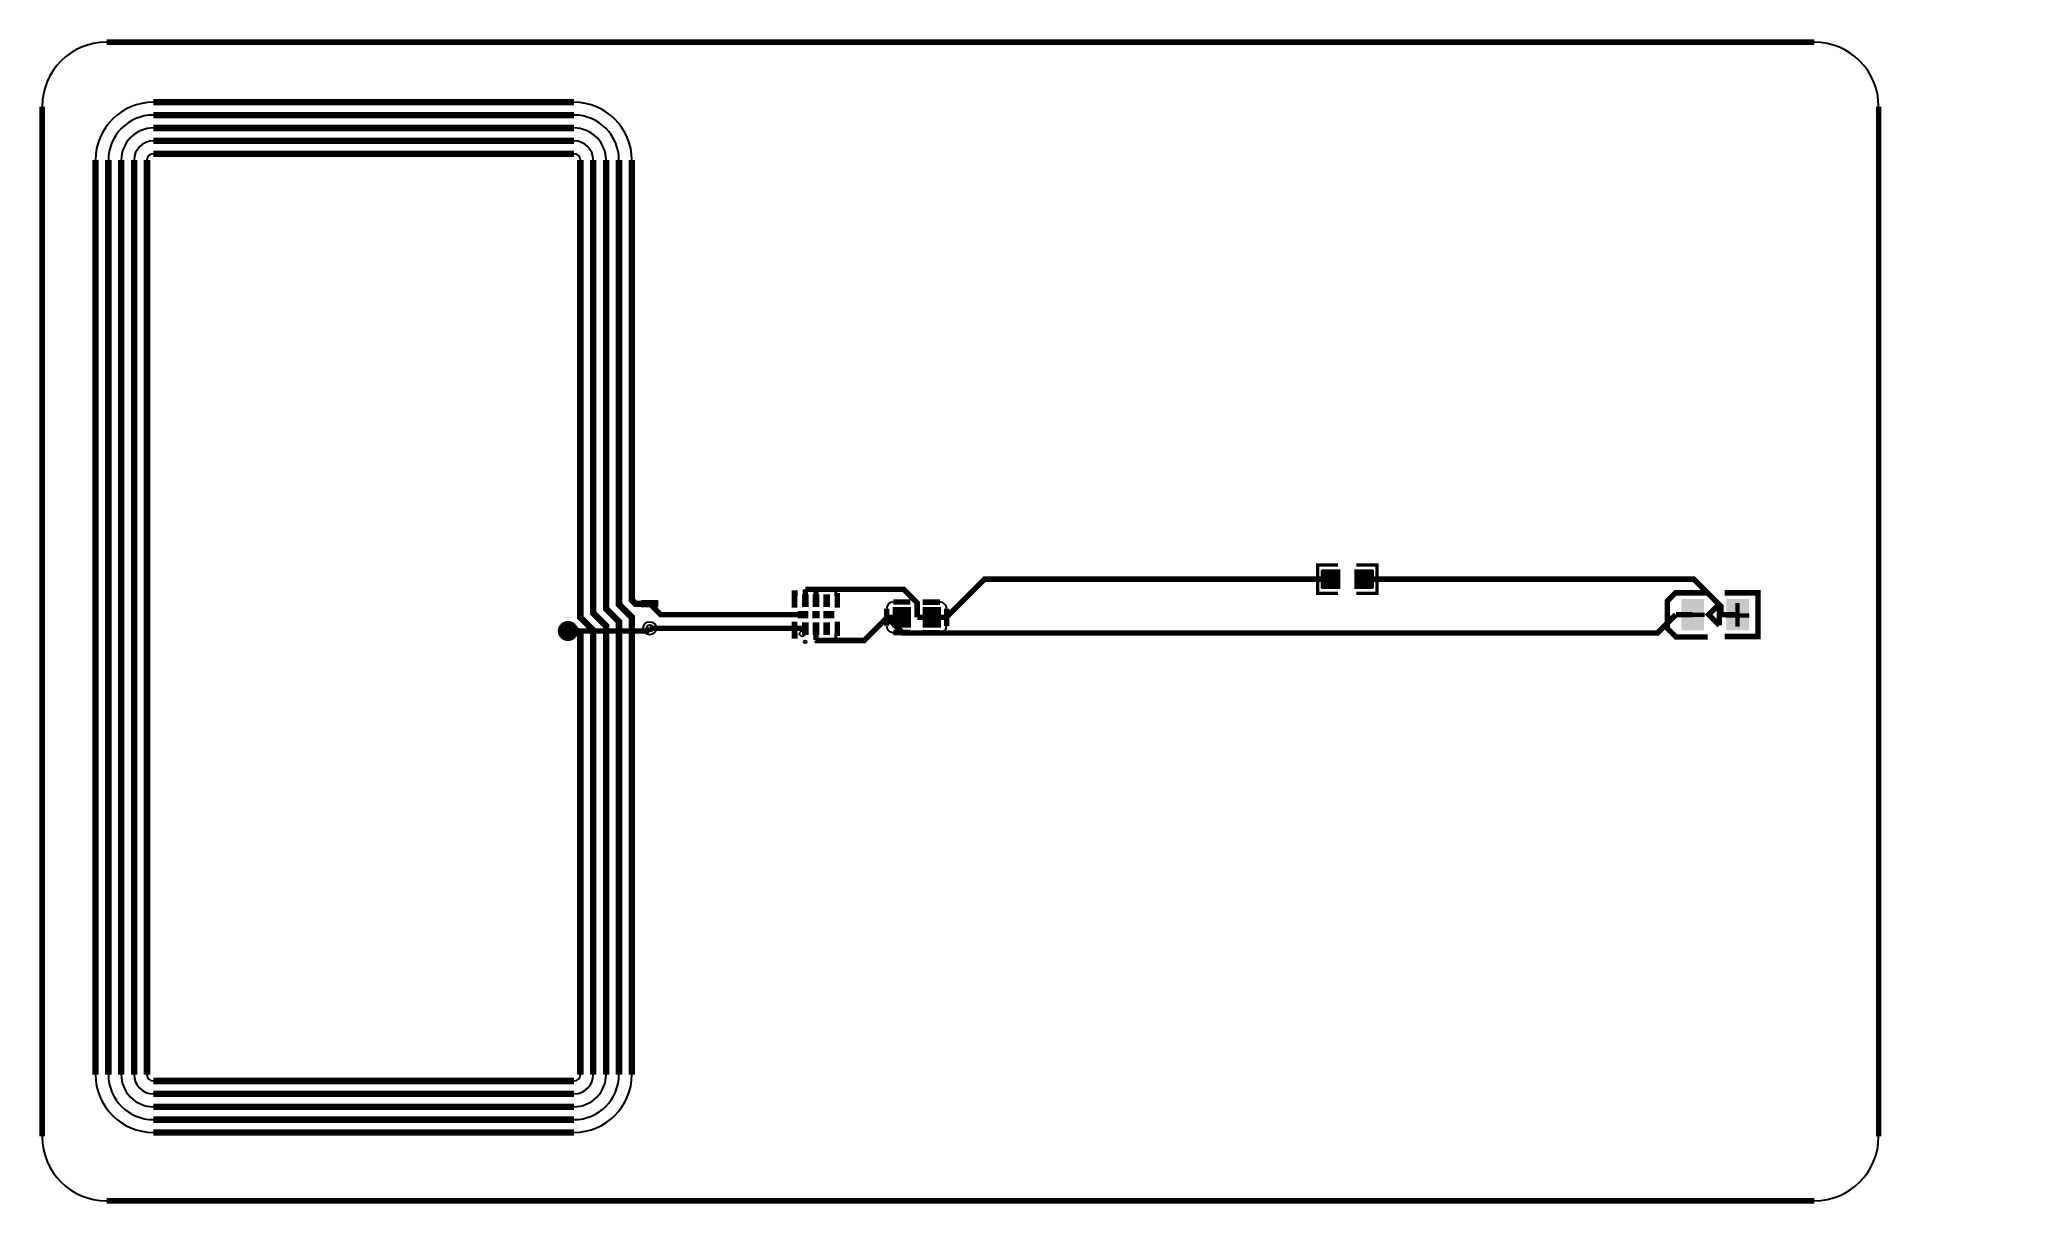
# Model space of a CAD drawing. Header units: millimetres. Extents: x 0 to 91.9, y 0 to 54.2.
import ezdxf

# ---------------------------------------------------------------- set-up
doc = ezdxf.new("R2010")
doc.units = ezdxf.units.MM
for name, color, linetype, true_color in [('BoardOutLine', 7, 'Continuous', 0xff00ff), ('BottomLayer', 7, 'Continuous', 0x0000ff), ('BottomSolderMaskLayer', 7, 'Continuous', 0xaa00ff), ('Document', 7, 'Continuous', 0xffffff), ('Hole', 7, 'Continuous', 0x222222), ('Multi-Layer', 7, 'Continuous', 0xc0c0c0), ('TopLayer', 7, 'Continuous', 0xff0000), ('TopPasteMaskLayer', 7, 'Continuous', 0x808080), ('TopSilkLayer', 7, 'Continuous', 0xffcc00), ('TopSolderMaskLayer', 7, 'Continuous', 0x800080)]:
    doc.layers.add(name, color=color, linetype=linetype, true_color=true_color)

msp = doc.modelspace()

# ---------------------------------------------------------------- hatches: boundary and pattern name
at = {"layer": 'BottomSolderMaskLayer'}
msp.add_hatch(color=256, dxfattribs=at).paths.add_polyline_path([(24.209, 26.67, 1), (25.067, 26.67, 1)])
at = {"layer": 'Document'}
for points in [[(79.046, 26.876), (79.046, 27.976), (79.246, 27.976), (79.246, 26.876)], [(77.611, 27.323), (76.511, 27.323), (76.511, 27.523), (77.611, 27.523)], [(78.6, 27.492), (79.7, 27.492), (79.7, 27.292), (78.6, 27.292)]]:
    msp.add_hatch(color=256, dxfattribs=at).paths.add_polyline_path(points)
at = {"layer": 'Multi-Layer'}
msp.add_hatch(color=256, dxfattribs=at).paths.add_polyline_path([(24.234, 26.67, 1), (25.042, 26.67, 1)])
at = {"layer": 'TopLayer'}
for points in [[(60.61, 29.515), (60.61, 28.651), (59.804, 28.651), (59.804, 29.515)], [(61.31, 29.515), (61.31, 28.651), (62.117, 28.651), (62.117, 29.515)], [(28.073, 28.09), (28.823, 28.09), (28.823, 27.79), (28.073, 27.79)], [(35.82, 27.282), (35.37, 27.282), (35.37, 27.582), (35.82, 27.582)], [(35.555, 27.832), (35.555, 28.332), (35.835, 28.332), (35.835, 27.832)], [(36.345, 27.282), (36.045, 27.282), (36.045, 27.582), (36.345, 27.582)], [(36.055, 27.832), (36.055, 28.332), (36.335, 28.332), (36.335, 27.832)], [(36.555, 27.832), (36.555, 28.332), (36.835, 28.332), (36.835, 27.832)], [(37.02, 27.282), (36.57, 27.282), (36.57, 27.582), (37.02, 27.582)], [(39.794, 27.755), (40.594, 27.755), (40.594, 26.855), (39.794, 26.855)], [(41.194, 27.755), (41.994, 27.755), (41.994, 26.855), (41.194, 26.855)], [(76.555, 26.732), (77.555, 26.732), (77.555, 28.132), (76.555, 28.132)], [(79.655, 26.732), (78.655, 26.732), (78.655, 28.132), (79.655, 28.132)], [(35.555, 26.532), (35.555, 27.032), (35.835, 27.032), (35.835, 26.532)], [(36.055, 26.532), (36.055, 27.032), (36.335, 27.032), (36.335, 26.532)], [(36.555, 26.532), (36.555, 27.032), (36.835, 27.032), (36.835, 26.532)]]:
    msp.add_hatch(color=256, dxfattribs=at).paths.add_polyline_path(points)
at = {"layer": 'TopPasteMaskLayer'}
for points in [[(59.765, 28.633), (60.565, 28.633), (60.615, 28.683), (60.615, 28.911), (60.245, 28.911), (60.245, 29.241), (60.615, 29.241), (60.615, 29.483), (60.565, 29.533), (59.765, 29.533), (59.715, 29.483), (59.715, 28.683)], [(62.155, 29.533), (61.355, 29.533), (61.305, 29.483), (61.305, 29.255), (61.675, 29.255), (61.675, 28.925), (61.305, 28.925), (61.305, 28.683), (61.355, 28.633), (62.155, 28.633), (62.205, 28.683), (62.205, 29.483)], [(28.073, 28.09), (28.823, 28.09), (28.823, 27.79), (28.073, 27.79)], [(35.82, 27.282), (35.37, 27.282), (35.37, 27.582), (35.82, 27.582)], [(35.555, 27.832), (35.555, 28.332), (35.835, 28.332), (35.835, 27.832)], [(36.345, 27.282), (36.045, 27.282), (36.045, 27.582), (36.345, 27.582)], [(36.055, 27.832), (36.055, 28.332), (36.335, 28.332), (36.335, 27.832)], [(36.555, 27.832), (36.555, 28.332), (36.835, 28.332), (36.835, 27.832)], [(37.02, 27.282), (36.57, 27.282), (36.57, 27.582), (37.02, 27.582)], [(39.794, 27.755), (40.594, 27.755), (40.594, 26.855), (39.794, 26.855)], [(41.194, 27.755), (41.994, 27.755), (41.994, 26.855), (41.194, 26.855)], [(76.555, 26.732), (77.555, 26.732), (77.555, 28.132), (76.555, 28.132)], [(79.655, 26.732), (78.655, 26.732), (78.655, 28.132), (79.655, 28.132)], [(35.555, 26.532), (35.555, 27.032), (35.835, 27.032), (35.835, 26.532)], [(36.055, 26.532), (36.055, 27.032), (36.335, 27.032), (36.335, 26.532)], [(36.555, 26.532), (36.555, 27.032), (36.835, 27.032), (36.835, 26.532)]]:
    msp.add_hatch(color=256, dxfattribs=at).paths.add_polyline_path(points)
at = {"layer": 'TopSolderMaskLayer'}
for points in [[(60.636, 29.54), (60.636, 28.626), (59.778, 28.626), (59.778, 29.54)], [(61.285, 29.54), (61.285, 28.626), (62.142, 28.626), (62.142, 29.54)], [(28.048, 28.115), (28.848, 28.115), (28.848, 27.765), (28.048, 27.765)], [(35.846, 27.257), (35.345, 27.257), (35.345, 27.607), (35.846, 27.607)], [(35.541, 27.787), (35.541, 28.377), (35.849, 28.377), (35.849, 27.787)], [(36.37, 27.257), (36.02, 27.257), (36.02, 27.607), (36.37, 27.607)], [(36.041, 27.787), (36.041, 28.377), (36.349, 28.377), (36.349, 27.787)], [(36.541, 27.787), (36.541, 28.377), (36.849, 28.377), (36.849, 27.787)], [(37.045, 27.257), (36.545, 27.257), (36.545, 27.607), (37.045, 27.607)], [(39.769, 27.78), (40.619, 27.78), (40.619, 26.83), (39.769, 26.83)], [(41.169, 27.78), (42.019, 27.78), (42.019, 26.83), (41.169, 26.83)], [(76.529, 26.707), (77.58, 26.707), (77.58, 28.157), (76.529, 28.157)], [(79.681, 26.707), (78.63, 26.707), (78.63, 28.157), (79.681, 28.157)], [(24.209, 26.67, 1), (25.067, 26.67, 1)], [(35.541, 26.487), (35.541, 27.077), (35.849, 27.077), (35.849, 26.487)], [(36.041, 26.487), (36.041, 27.077), (36.349, 27.077), (36.349, 26.487)], [(36.541, 26.487), (36.541, 27.077), (36.849, 27.077), (36.849, 26.487)]]:
    msp.add_hatch(color=256, dxfattribs=at).paths.add_polyline_path(points)

# ---------------------------------------------------------------- linework, layer by layer
at = {"layer": 'BoardOutLine', "const_width": 0.254}
for points in [[(3.127, 54.102), (82.727, 54.102)], [(0.127, 3.122), (0.127, 51.102)], [(85.727, 51.102), (85.727, 3.122)], [(82.727, 0.122), (3.127, 0.122)]]:
    msp.add_lwpolyline(points, dxfattribs=at)
at = {"layer": 'BoardOutLine'}
for centre, start, end in [((3.127, 51.102), 90, 180), ((82.727, 51.102), 360, 90), ((3.127, 3.122), 180, 270), ((82.727, 3.122), 270, 0)]:
    msp.add_arc(centre, 3, start, end, dxfattribs=at)
at = {"layer": 'BottomLayer', "const_width": 0.254}
msp.add_lwpolyline([(24.638, 26.67), (28.321, 26.67), (28.448, 26.797)], dxfattribs=at)
at = {"layer": 'BottomSolderMaskLayer'}
for points in [[(24.478, 26.67), (24.478, 26.67)], [(24.798, 26.67), (24.798, 26.67)]]:
    msp.add_lwpolyline(points, close=True, dxfattribs=at)
msp.add_circle((24.638, 26.67), 0.429, dxfattribs=at)
for start, end in [(360, 540), (540, 360)]:
    msp.add_arc((24.638, 26.67), 0.16, start, end, dxfattribs=at)
at = {"layer": 'Document'}
msp.add_circle((35.56, 26.543), 0.127, dxfattribs=at)
at = {"layer": 'Hole'}
msp.add_circle((28.448, 26.797), 0.152, dxfattribs=at)
at = {"layer": 'Multi-Layer'}
for points in [[(24.488, 26.67), (24.488, 26.67)], [(24.788, 26.67), (24.788, 26.67)]]:
    msp.add_lwpolyline(points, close=True, dxfattribs=at)
for centre, radius in [((24.638, 26.67), 0.404), ((28.448, 26.797), 0.305)]:
    msp.add_circle(centre, radius, dxfattribs=at)
for start, end in [(360, 540), (540, 360)]:
    msp.add_arc((24.638, 26.67), 0.15, start, end, dxfattribs=at)
at = {"layer": 'TopLayer'}
for points, const_width in [([(24.913, 51.305), (5.313, 51.305)], 0.3), ([(24.913, 50.705), (5.313, 50.705)], 0.3), ([(24.913, 50.105), (5.313, 50.105)], 0.3), ([(24.913, 49.505), (5.313, 49.505)], 0.3), ([(2.613, 48.605), (2.613, 6.005)], 0.3), ([(3.213, 48.605), (3.213, 6.005)], 0.3), ([(3.813, 48.605), (3.813, 6.005)], 0.3), ([(4.413, 48.605), (4.413, 6.005)], 0.3), ([(5.013, 48.605), (5.013, 6.005)], 0.3), ([(24.913, 48.905), (5.313, 48.905)], 0.3), ([(25.213, 48.605), (25.213, 27.305), (25.813, 26.705), (25.813, 6.005)], 0.3), ([(25.813, 48.605), (25.813, 27.505), (26.413, 26.905), (26.413, 6.005)], 0.3), ([(26.413, 48.605), (26.413, 27.705), (27.013, 27.105), (27.013, 6.005)], 0.3), ([(27.013, 48.605), (27.013, 27.905), (27.613, 27.305), (27.613, 6.005)], 0.3), ([(28.575, 27.94), (28.448, 27.94), (27.778, 27.94), (27.613, 28.105), (27.613, 48.605)], 0.3), ([(35.695, 28.612), (36.195, 28.612)], 0.254), ([(35.695, 28.082), (35.695, 28.612)], 0.254), ([(36.195, 28.612), (36.196, 28.613), (40.286, 28.613), (40.914, 27.985), (40.914, 27.305)], 0.254), ([(36.195, 28.511), (36.195, 28.612)], 0.254), ([(36.195, 28.082), (36.195, 28.511)], 0.254), ([(60.207, 29.083), (44.052, 29.083), (42.274, 27.305)], 0.254), ([(61.714, 29.083), (77.115, 29.083), (78.376, 27.822), (78.376, 27.432)], 0.254), ([(28.448, 27.94), (28.956, 27.432), (35.595, 27.432)], 0.254), ([(25.213, 6.005), (25.213, 26.505), (25.048, 26.67), (24.638, 26.67)], 0.3), ([(35.695, 26.782), (35.68, 26.797), (28.448, 26.797)], 0.254), ([(36.195, 26.252), (36.22, 26.227), (38.437, 26.227), (39.514, 27.305)], 0.254), ([(36.195, 26.782), (36.195, 26.252)], 0.254), ([(76.275, 27.432), (75.417, 26.574), (40.245, 26.574), (39.514, 27.305)], 0.254), ([(40.194, 27.305), (39.514, 27.305)], 0.254), ([(41.594, 27.305), (40.914, 27.305)], 0.254), ([(41.594, 27.305), (42.274, 27.305)], 0.254), ([(77.055, 27.432), (76.275, 27.432)], 0.254), ([(79.155, 27.432), (78.376, 27.432)], 0.254), ([(24.913, 5.705), (5.313, 5.705)], 0.3), ([(24.913, 5.105), (5.313, 5.105)], 0.3), ([(24.913, 4.505), (5.313, 4.505)], 0.3), ([(24.913, 3.905), (5.313, 3.905)], 0.3), ([(24.913, 3.305), (5.313, 3.305)], 0.3)]:
    msp.add_lwpolyline(points, dxfattribs=dict(at, const_width=const_width))
for centre, radius, start, end in [((5.313, 48.605), 2.7, 90, 180), ((5.313, 48.605), 2.1, 90, 180), ((24.913, 48.605), 2.7, 0, 90), ((24.913, 48.605), 2.1, 0, 90), ((5.313, 48.605), 1.5, 90, 180.0097), ((24.913, 48.605), 1.5, 359.9903, 90), ((5.313, 48.605), 0.9, 90, 180), ((5.313, 48.605), 0.3, 90, 180), ((24.913, 48.605), 0.9, 0, 90), ((24.913, 48.605), 0.3, 0, 90), ((5.313, 6.005), 2.7, 180, 270), ((5.313, 6.005), 2.1, 180, 270), ((5.313, 6.005), 1.5, 179.9903, 270), ((5.313, 6.005), 0.9, 180, 270), ((5.313, 6.005), 0.3, 180, 270), ((24.913, 6.005), 0.3, 270, 0), ((24.913, 6.005), 0.9, 270, 0), ((24.913, 6.005), 1.5, 270, 0.0097), ((24.913, 6.005), 2.1, 270, 0), ((24.913, 6.005), 2.7, 270, 0)]:
    msp.add_arc(centre, radius, start, end, dxfattribs=at)
at = {"layer": 'TopSilkLayer'}
for points, const_width in [([(60.534, 29.744), (59.575, 29.744), (59.575, 28.422), (60.534, 28.422)], 0.152), ([(61.386, 29.744), (62.345, 29.744), (62.345, 28.422), (61.386, 28.422)], 0.152), ([(35.195, 27.757), (35.195, 28.432), (35.337, 28.432)], 0.254), ([(37.053, 28.432), (37.195, 28.432)], 0.254), ([(37.195, 28.432), (37.195, 27.757)], 0.254), ([(77.761, 26.389), (76.288, 26.389), (75.881, 26.796), (75.881, 28.066), (76.262, 28.447), (77.786, 28.447)], 0.254), ([(78.548, 26.415), (80.098, 26.415), (80.098, 28.447), (78.548, 28.447)], 0.254), ([(39.489, 27.711), (39.489, 26.911)], 0.254), ([(40.598, 28.02), (39.798, 28.02)], 0.254), ([(41.174, 28.015), (41.974, 28.015)], 0.254), ([(42.284, 27.705), (42.284, 26.905)], 0.254), ([(78.305, 27.932), (77.905, 27.532), (77.805, 27.432), (77.905, 27.332), (78.305, 26.932)], 0.254), ([(78.305, 27.932), (78.305, 26.932)], 0.254), ([(35.337, 26.432), (35.195, 26.432), (35.195, 27.107)], 0.254), ([(37.195, 27.107), (37.195, 26.432)], 0.254), ([(40.598, 26.601), (39.798, 26.601)], 0.254), ([(41.174, 26.595), (41.974, 26.595)], 0.254), ([(37.195, 26.432), (37.053, 26.432)], 0.254)]:
    msp.add_lwpolyline(points, dxfattribs=dict(at, const_width=const_width))
msp.add_circle((35.687, 26.162), 0.0635, dxfattribs=at)
for centre, start, end in [((39.798, 27.711), 90, 180), ((41.974, 27.705), 359.9953, 90), ((39.798, 26.911), 179.9953, 270), ((41.974, 26.905), 270, 0)]:
    msp.add_arc(centre, 0.31, start, end, dxfattribs=at)
at = {"layer": 'TopSolderMaskLayer'}
for points in [[(24.478, 26.67), (24.478, 26.67)], [(24.798, 26.67), (24.798, 26.67)]]:
    msp.add_lwpolyline(points, close=True, dxfattribs=at)
msp.add_circle((24.638, 26.67), 0.429, dxfattribs=at)
for start, end in [(360, 540), (540, 360)]:
    msp.add_arc((24.638, 26.67), 0.16, start, end, dxfattribs=at)

doc.saveas('drawing.dxf')
